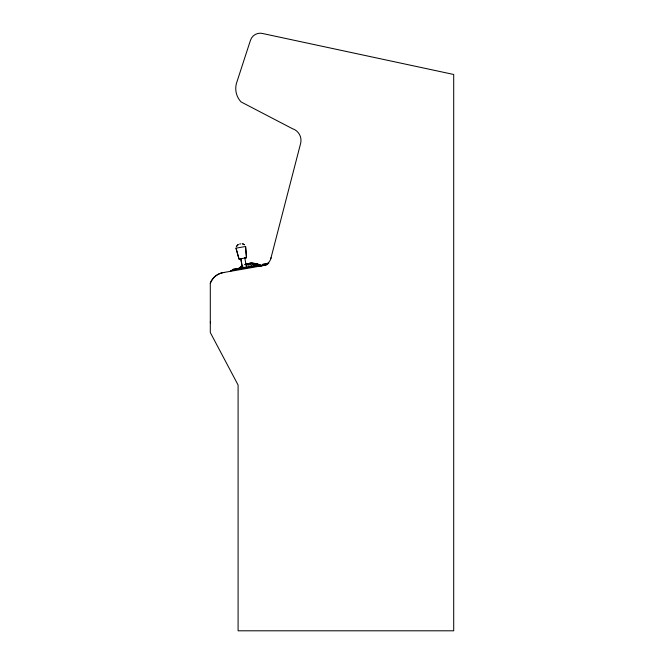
<?xml version="1.0" encoding="UTF-8"?>
<svg xmlns="http://www.w3.org/2000/svg" width="664" height="664" viewBox="0 0 664 664"><rect width="100%" height="100%" fill="white"/><g stroke="black" fill="none" stroke-linecap="round" stroke-linejoin="round"><path stroke-width="1" d="M271.036 257.757L270.431 259.748A9.819 9.819 0 0 1 264.479 265.243L262.446 265.691M270.738 258.902L300.609 143.474A12.292 12.292 0 0 0 292.434 128.683L241.04 101.907A19.571 19.571 0 0 1 236.351 83.664L250.469 40.272A10.259 10.259 0 0 1 263.251 33.648L453.703 74.476L453.703 630.8L238.094 630.8L238.094 385.029L210.297 332.531L210.297 283.262C212.248 278.008 216.945 273.917 222.423 272.73L266.745 264.953M236.301 246.585L238.077 244.576M236.409 246.585L238.185 244.576M239.613 244.045L240.791 243.854M241.729 258.587L238.965 259.068L235.961 248.17L245.63 246.485L246.527 257.757L239.065 259.068L236.069 248.17M244.559 258.088L246.419 257.757L245.522 246.485M232.865 269.418L239.654 268.223M262.902 264.139L268.887 263.085M232.973 269.418L258.869 264.861M263.077 264.596L268.273 263.699M231.379 270.422L260.603 265.301M261.417 265.143L267.492 264.073M233.67 270.148L230.532 270.68L230.64 271.286M260.379 265.915L261.865 265.658M242.31 243.829L242.941 243.962M242.841 243.962L243.447 244.161M243.348 244.161L244.369 244.742M243.821 244.418L244.269 244.742M244.759 257.806L246.46 266.862M240.824 258.52L242.418 267.575M240.725 258.52L242.136 266.571M230.64 270.68L230.74 271.286M210.297 321.849L210.563 323.351M239.156 268.339A19.754 19.19 80 0 1 242.642 265.758M261.292 265.758A19.754 19.19 80 0 0 245.248 264.521A19.754 18.965 80 0 1 261.159 265.783M238.857 268.389A19.754 19.754 80 0 1 242.46 265.791M245.149 264.538A19.754 19.754 80 0 1 261.641 265.7M239.264 268.314A19.754 18.965 80 0 1 242.717 265.749M245.082 264.704A19.754 16.89 80 0 1 259.881 266.007M240.136 268.165A19.754 17.314 80 0 1 241.63 266.803M244.991 264.72A19.754 17.314 80 0 1 254.569 263.666M241.737 267.882A19.754 14.268 80 0 1 242.941 266.571M245.663 264.596A19.754 14.268 80 0 1 253.573 263.84M246.552 264.446A19.754 10.242 80 0 1 251.058 263.649M246.344 267.077A19.754 5.519 80 0 1 250.021 263.832M249.025 266.604A19.754 0.423 80 0 1 248.9 264.031M248.22 263.774A19.754 4.706 80 0 1 251.722 266.131M247.689 263.865A19.754 9.512 80 0 1 254.246 265.683M245.796 264.579A19.754 13.67 80 0 1 256.437 265.301M210.297 283.271A16.857 16.857 0 0 1 223.917 272.464"/></g></svg>
